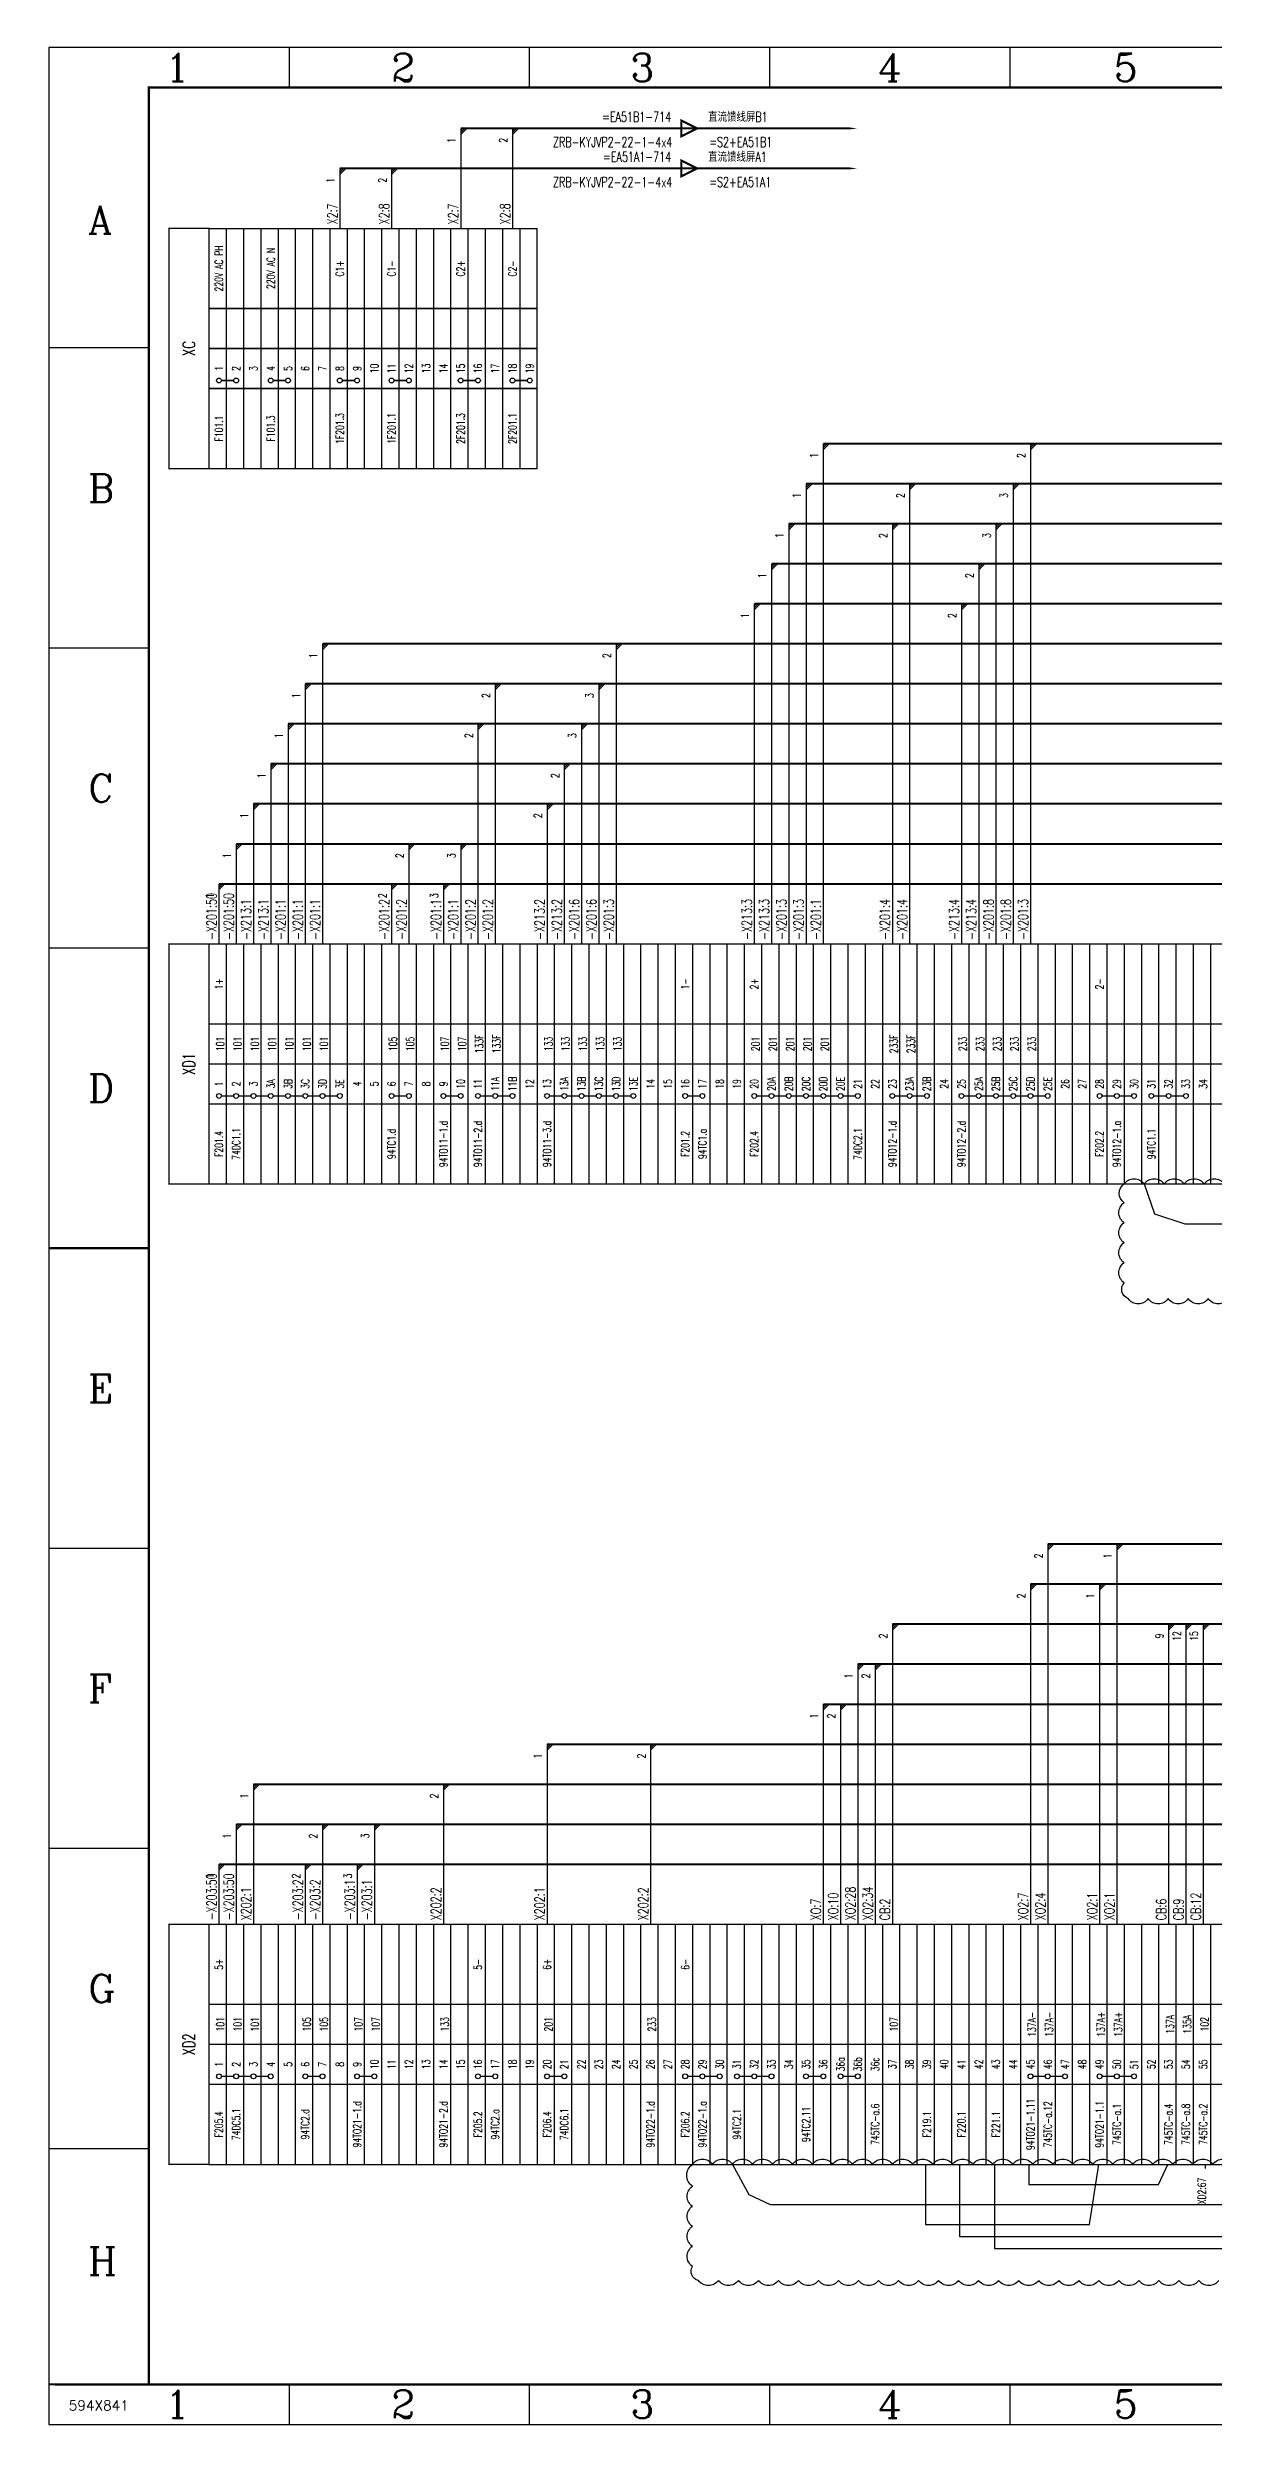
# Model space of a CAD drawing. Header units: millimetres. Extents: x 0 to 841, y 0 to 594.
# Drawn here: x 0 to 291, y 0 to 594 of the extents above; entities that cross this region are included whole.
import ezdxf
from ezdxf.enums import TextEntityAlignment as Align

# ---------------------------------------------------------------- set-up
doc = ezdxf.new("R2010")
doc.units = ezdxf.units.MM
doc.layers.add('GPDRAW', color=1, linetype='Continuous')
doc.styles.add('ECL', font='', dxfattribs={"width": 0.7, "height": 3})
doc.styles.add('elec', font='simplex.shx', dxfattribs={"width": 0.7, "bigfont": 'hztxta.shx'})
doc.styles.add('GPDRAW', font='txt.shx', dxfattribs={"height": 2.5, "bigfont": 'hzfs.shx'})
doc.styles.add('ROMANC', font='romanc')
doc.styles.get('ECL').set_extended_font_data('FangSong_GB2312')

# ---------------------------------------------------------------- blocks, each defined once
blk = doc.blocks.new('joinPtR')
for p, q in [((1.5, 0), (0, -1.5)), ((1, 0), (0, -1)), ((0.5, 0), (0, -0.5))]:
    blk.add_line(p, q)
at = {"style": 'elec', "width": 0.7}
blk.add_attdef('NO', text='', height=2, rotation=90, dxfattribs=at).set_placement((-2.31, -2.96), align=Align.MIDDLE)
blk = doc.blocks.new('to')
at = {"const_width": 0.5}
blk.add_lwpolyline([(-4, 2), (-4, -2), (0, 0)], close=True, dxfattribs=at)
at = {"style": 'elec', "width": 0.7}
for tag, p in [('CABLECODE', (-6.5, 1.65)), ('CABLETYPE', (-6.23, -4.65))]:
    blk.add_attdef(tag, text='', height=2.5, dxfattribs=at).set_placement(p, align=Align.RIGHT)
for tag, p in [('EQUNAME', (2.72, 1.65)), ('EQUCODE', (3, -4.65))]:
    blk.add_attdef(tag, p, '', height=2.5, dxfattribs=at)
blk = doc.blocks.new('XXDAFRAM-CH-HENG-A1')
at = {"color": 1}
for p, q in [((60, 594), (60, 584)), ((120, 594), (120, 584)), ((180, 594), (180, 584)), ((240, 594), (240, 584)), ((0, 519), (25, 519)), ((0, 444), (25, 444)), ((0, 369), (25, 369)), ((0, 219), (25, 219)), ((0, 144), (25, 144)), ((0, 69), (25, 69)), ((60, 10), (60, 0)), ((120, 10), (120, 0)), ((180, 10), (180, 0)), ((240, 10), (240, 0))]:
    blk.add_line(p, q, dxfattribs=at)
at = {"color": 1, "lineweight": 50}
blk.add_line((0, 294), (25, 294), dxfattribs=at)
at = {"color": 1}
blk.add_lwpolyline([(0, 0), (841, 0), (841, 594), (0, 594)], close=True, dxfattribs=at)
at = {"color": 1, "const_width": 0.6}
for points in [[(25, 10), (831, 10), (831, 584), (25, 584)], [(0, 10), (25, 10), (25, 10), (0, 10)]]:
    blk.add_lwpolyline(points, close=True, dxfattribs=at)
at = {"color": 1, "const_width": 0.5}
blk.add_lwpolyline([(0, 10), (25, 10)], dxfattribs=at)
at = {"color": 1, "style": 'ROMANC'}
for s, p in [('1', (29.09, 585.55)), ('2', (85.5, 585.55)), ('3', (145.25, 585.55)), ('4', (207.04, 585.55)), ('5', (266, 585.55)), ('A', (9.83, 547.46)), ('B', (9.83, 480.42)), ('C', (9.83, 405.42)), ('D', (9.83, 330.42)), ('E', (9.83, 255.42)), ('F', (9.83, 180.42)), ('G', (9.83, 105.42)), ('H', (9.83, 37.29)), ('1', (29.09, 1.55)), ('2', (85.5, 1.55)), ('3', (145.25, 1.55)), ('4', (207.04, 1.55)), ('5', (266, 1.55))]:
    blk.add_text(s, height=7, dxfattribs=at).set_placement(p)
at = {"linetype": 'Continuous', "style": 'ECL', "width": 0.7}
for tag, height, p in [('DESIGNSTATUS', 3.5, (818.85, 76.57)), ('DESIGNSTATUS', 3.5, (818.85, 76.57)), ('ENDESIGNSTATUS', 3.5, (818.89, 70.89)), ('ENDESIGNSTATUS', 3.5, (818.89, 70.89)), ('V', 4, (778.58, 63.46)), ('O', 4, (784.75, 63.46)), ('L', 4, (790.92, 63.46)), ('N', 4, (797.08, 63.46)), ('D', 4, (809.42, 63.46)), ('W', 4, (815.58, 63.46)), ('G', 4, (821.75, 63.46)), ('VEREN40', 4, (827.82, 63.3)), ('DWGNAME1', 5, (768.76, 48.81)), ('DWGENAME1', 5, (768.98, 42.71)), ('DWGNAME', 5, (768.73, 42.42)), ('DWGNAME2', 5, (769.11, 35.27)), ('DWGENAME', 5, (769.24, 35.31)), ('DWGENAME2', 5, (769.4, 28.81)), ('DWGNO', 5, (758.81, 15.14)), ('VEREN40', 4, (825.77, 15.22))]:
    blk.add_attdef(tag, text='', height=height, dxfattribs=at).set_placement(p, align=Align.MIDDLE)
at = {"style": 'ECL', "width": 0.7, "flags": 1}
for tag, p in [('SJ1', (666.56, 44.28)), ('JH', (666.56, 36.28)), ('SH1', (666.56, 28.28)), ('PZ', (666.56, 20.28)), ('BL', (666.56, 10))]:
    blk.add_attdef(tag, p, '', height=5, dxfattribs=at)
for p in [(697.39, 48.28), (697.39, 40.28), (697.39, 32.28), (697.39, 24.28)]:
    blk.add_attdef('DATE', text='', height=5, dxfattribs=at).set_placement(p, align=Align.MIDDLE)
at = {"layer": 'GPDRAW', "color": 1, "linetype": 'Continuous', "style": 'GPDRAW'}
blk.add_text('594X841', height=2.5, dxfattribs=at).set_placement((5, 3.5))

msp = doc.modelspace()

# ---------------------------------------------------------------- linework, layer by layer
for p, q in [((40, 548.79), (121.94, 548.79)), ((40, 548.79), (40, 488.79)), ((44.31, 548.79), (44.31, 488.79)), ((48.62, 548.79), (48.62, 488.79)), ((52.94, 548.79), (52.94, 488.79)), ((57.25, 548.79), (57.25, 488.79)), ((61.56, 548.79), (61.56, 488.79)), ((65.87, 548.79), (65.87, 488.79)), ((70.19, 548.79), (70.19, 488.79)), ((74.5, 548.79), (74.5, 488.79)), ((78.81, 548.79), (78.81, 488.79)), ((83.12, 548.79), (83.12, 488.79)), ((87.44, 548.79), (87.44, 488.79)), ((91.75, 548.79), (91.75, 488.79)), ((96.06, 548.79), (96.06, 488.79)), ((100.37, 548.79), (100.37, 488.79)), ((104.69, 548.79), (104.69, 488.79)), ((109, 548.79), (109, 488.79)), ((113.31, 548.79), (113.31, 488.79)), ((117.62, 548.79), (117.62, 488.79)), ((121.94, 488.79), (121.94, 548.79)), ((40, 488.79), (121.94, 488.79)), ((40, 370), (760.17, 370)), ((40, 370), (40, 310)), ((44.31, 370), (44.31, 310)), ((48.62, 370), (48.62, 310)), ((52.94, 370), (52.94, 310)), ((57.25, 370), (57.25, 310)), ((61.56, 370), (61.56, 310)), ((65.87, 370), (65.87, 310)), ((70.19, 370), (70.19, 310)), ((74.5, 370), (74.5, 310)), ((78.81, 370), (78.81, 310)), ((83.12, 370), (83.12, 310)), ((87.44, 370), (87.44, 310)), ((91.75, 370), (91.75, 310)), ((96.06, 370), (96.06, 310)), ((100.37, 370), (100.37, 310)), ((104.69, 370), (104.69, 310)), ((109, 370), (109, 310)), ((113.31, 370), (113.31, 310)), ((117.62, 370), (117.62, 310)), ((121.94, 370), (121.94, 310)), ((126.25, 370), (126.25, 310)), ((130.56, 370), (130.56, 310)), ((134.87, 370), (134.87, 310)), ((139.19, 370), (139.19, 310)), ((143.5, 370), (143.5, 310)), ((147.81, 370), (147.81, 310)), ((152.12, 370), (152.12, 310)), ((156.44, 370), (156.44, 310)), ((160.75, 370), (160.75, 310)), ((165.06, 370), (165.06, 310)), ((169.37, 370), (169.37, 310)), ((173.69, 370), (173.69, 310)), ((178, 370), (178, 310)), ((182.31, 370), (182.31, 310)), ((186.62, 370), (186.62, 310)), ((190.93, 370), (190.93, 310)), ((195.25, 370), (195.25, 310)), ((199.56, 370), (199.56, 310)), ((203.87, 370), (203.87, 310)), ((208.18, 370), (208.18, 310)), ((212.5, 370), (212.5, 310)), ((216.81, 370), (216.81, 310)), ((221.12, 370), (221.12, 310)), ((225.43, 370), (225.43, 310)), ((229.75, 370), (229.75, 310)), ((234.06, 370), (234.06, 310)), ((238.37, 370), (238.37, 310)), ((242.68, 370), (242.68, 310)), ((247, 370), (247, 310)), ((251.31, 370), (251.31, 310)), ((255.62, 370), (255.62, 310)), ((259.93, 370), (259.93, 310)), ((264.25, 370), (264.25, 310)), ((268.56, 370), (268.56, 310)), ((272.87, 370), (272.87, 310)), ((277.18, 370), (277.18, 310)), ((281.5, 370), (281.5, 310)), ((285.81, 370), (285.81, 310)), ((290.12, 370), (290.12, 310)), ((40, 310), (760.17, 310)), ((40, 125), (604.93, 125)), ((40, 125), (40, 65)), ((44.31, 125), (44.31, 65)), ((48.62, 125), (48.62, 65)), ((52.94, 125), (52.94, 65)), ((57.25, 125), (57.25, 65)), ((61.56, 125), (61.56, 65)), ((65.87, 125), (65.87, 65)), ((70.19, 125), (70.19, 65)), ((74.5, 125), (74.5, 65)), ((78.81, 125), (78.81, 65)), ((83.12, 125), (83.12, 65)), ((87.44, 125), (87.44, 65)), ((91.75, 125), (91.75, 65)), ((96.06, 125), (96.06, 65)), ((100.37, 125), (100.37, 65)), ((104.69, 125), (104.69, 65)), ((109, 125), (109, 65)), ((113.31, 125), (113.31, 65)), ((117.62, 125), (117.62, 65)), ((121.94, 125), (121.94, 65)), ((126.25, 125), (126.25, 65)), ((130.56, 125), (130.56, 65)), ((134.87, 125), (134.87, 65)), ((139.19, 125), (139.19, 65)), ((143.5, 125), (143.5, 65)), ((147.81, 125), (147.81, 65)), ((152.12, 125), (152.12, 65)), ((156.44, 125), (156.44, 65)), ((160.75, 125), (160.75, 65)), ((165.06, 125), (165.06, 65)), ((169.37, 125), (169.37, 65)), ((173.69, 125), (173.69, 65)), ((178, 125), (178, 65)), ((182.31, 125), (182.31, 65)), ((186.62, 125), (186.62, 65)), ((190.93, 125), (190.93, 65)), ((195.25, 125), (195.25, 65)), ((199.56, 125), (199.56, 65)), ((203.87, 125), (203.87, 65)), ((208.18, 125), (208.18, 65)), ((212.5, 125), (212.5, 65)), ((216.81, 125), (216.81, 65)), ((221.12, 125), (221.12, 65)), ((225.43, 125), (225.43, 65)), ((229.75, 125), (229.75, 65)), ((234.06, 125), (234.06, 65)), ((238.37, 125), (238.37, 65)), ((242.68, 125), (242.68, 65)), ((247, 125), (247, 65)), ((251.31, 125), (251.31, 65)), ((255.62, 125), (255.62, 65)), ((259.93, 125), (259.93, 65)), ((264.25, 125), (264.25, 65)), ((268.56, 125), (268.56, 65)), ((272.87, 125), (272.87, 65)), ((277.18, 125), (277.18, 65)), ((281.5, 125), (281.5, 65)), ((285.81, 125), (285.81, 65)), ((290.12, 125), (290.12, 65)), ((40, 65), (604.93, 65)), ((288.81, 65), (288.81, 64))]:
    msp.add_line(p, q)
at = {"color": 7}
for points in [[(102.87, 573.79, 0.5, 0.5, 0), (193.94, 573.79, 2, 0, 0), (201.94, 573.79, 0, 0, 0)], [(72.69, 563.79, 0.5, 0.5, 0), (193.94, 563.79, 2, 0, 0), (201.94, 563.79, 0, 0, 0)], [(193.43, 495, 0.5, 0.5, 0), (822.17, 495, 2, 0, 0), (830.17, 495, 0, 0, 0)], [(189.12, 485, 0.5, 0.5, 0), (822.17, 485, 2, 0, 0), (830.17, 485, 0, 0, 0)], [(184.81, 475, 0.5, 0.5, 0), (822.17, 475, 2, 0, 0), (830.17, 475, 0, 0, 0)], [(180.5, 465, 0.5, 0.5, 0), (822.17, 465, 2, 0, 0), (830.17, 465, 0, 0, 0)], [(176.19, 455, 0.5, 0.5, 0), (822.17, 455, 2, 0, 0), (830.17, 455, 0, 0, 0)], [(68.37, 445, 0.5, 0.5, 0), (822.17, 445, 2, 0, 0), (830.17, 445, 0, 0, 0)], [(64.06, 435, 0.5, 0.5, 0), (822.17, 435, 2, 0, 0), (830.17, 435, 0, 0, 0)], [(59.75, 425, 0.5, 0.5, 0), (822.17, 425, 2, 0, 0), (830.17, 425, 0, 0, 0)], [(55.44, 415, 0.5, 0.5, 0), (822.17, 415, 2, 0, 0), (830.17, 415, 0, 0, 0)], [(51.12, 405, 0.5, 0.5, 0), (822.17, 405, 2, 0, 0), (830.17, 405, 0, 0, 0)], [(46.81, 395, 0.5, 0.5, 0), (822.17, 395, 2, 0, 0), (830.17, 395, 0, 0, 0)], [(42.5, 385, 0.5, 0.5, 0), (822.17, 385, 2, 0, 0), (830.17, 385, 0, 0, 0)], [(249.5, 220, 0.5, 0.5, 0), (676.93, 220, 2, 0, 0), (684.93, 220, 0, 0, 0)], [(245.18, 210, 0.5, 0.5, 0), (676.93, 210, 2, 0, 0), (684.93, 210, 0, 0, 0)], [(210.68, 200, 0.5, 0.5, 0), (676.93, 200, 2, 0, 0), (684.93, 200, 0, 0, 0)], [(202.06, 190, 0.5, 0.5, 0), (676.93, 190, 2, 0, 0), (684.93, 190, 0, 0, 0)], [(193.43, 180, 0.5, 0.5, 0), (676.93, 180, 2, 0, 0), (684.93, 180, 0, 0, 0)], [(124.44, 170, 0.5, 0.5, 0), (676.93, 170, 2, 0, 0), (684.93, 170, 0, 0, 0)], [(51.12, 160, 0.5, 0.5, 0), (676.93, 160, 2, 0, 0), (684.93, 160, 0, 0, 0)], [(46.81, 150, 0.5, 0.5, 0), (676.93, 150, 2, 0, 0), (684.93, 150, 0, 0, 0)], [(42.5, 140, 0.5, 0.5, 0), (676.93, 140, 2, 0, 0), (684.93, 140, 0, 0, 0)]]:
    msp.add_lwpolyline(points, format="xyseb", dxfattribs=at)
for points in [[(102.87, 573.79), (102.87, 548.79), (102.87, 548.79), (102.87, 548.79)], [(115.81, 573.79), (115.81, 548.79), (115.81, 548.79), (115.81, 548.79)], [(72.69, 563.79), (72.69, 548.79), (72.69, 548.79), (72.69, 548.79)], [(85.62, 563.79), (85.62, 548.79), (85.62, 548.79), (85.62, 548.79)], [(193.43, 495), (193.43, 370), (193.43, 370), (193.43, 370)], [(245.18, 495), (245.18, 370), (245.18, 370), (245.18, 370)], [(189.12, 485), (189.12, 370), (189.12, 370), (189.12, 370)], [(215, 485), (215, 370), (215, 370), (215, 370)], [(240.87, 485), (240.87, 370), (240.87, 370), (240.87, 370)], [(184.81, 475), (184.81, 370), (184.81, 370), (184.81, 370)], [(210.68, 475), (210.68, 370), (210.68, 370), (210.68, 370)], [(236.56, 475), (236.56, 370), (236.56, 370), (236.56, 370)], [(180.5, 465), (180.5, 370), (180.5, 370), (180.5, 370)], [(232.25, 465), (232.25, 370), (232.25, 370), (232.25, 370)], [(176.19, 455), (176.19, 370), (176.19, 370), (176.19, 370)], [(227.93, 455), (227.93, 370), (227.93, 370), (227.93, 370)], [(68.37, 445), (68.37, 370), (68.37, 370), (68.37, 370)], [(141.69, 445), (141.69, 370), (141.69, 370), (141.69, 370)], [(64.06, 435), (64.06, 370), (64.06, 370), (64.06, 370)], [(111.5, 435), (111.5, 370), (111.5, 370), (111.5, 370)], [(137.37, 435), (137.37, 370), (137.37, 370), (137.37, 370)], [(59.75, 425), (59.75, 370), (59.75, 370), (59.75, 370)], [(107.19, 425), (107.19, 370), (107.19, 370), (107.19, 370)], [(133.06, 425), (133.06, 370), (133.06, 370), (133.06, 370)], [(55.44, 415), (55.44, 370), (55.44, 370), (55.44, 370)], [(128.75, 415), (128.75, 370), (128.75, 370), (128.75, 370)], [(51.12, 405), (51.12, 370), (51.12, 370), (51.12, 370)], [(124.44, 405), (124.44, 370), (124.44, 370), (124.44, 370)], [(46.81, 395), (46.81, 370), (46.81, 370), (46.81, 370)], [(89.94, 395), (89.94, 370), (89.94, 370), (89.94, 370)], [(102.87, 395), (102.87, 370), (102.87, 370), (102.87, 370)], [(42.5, 385), (42.5, 370), (42.5, 370), (42.5, 370)], [(85.62, 385), (85.62, 370), (85.62, 370), (85.62, 370)], [(98.56, 385), (98.56, 370), (98.56, 370), (98.56, 370)], [(249.5, 220), (249.5, 125), (249.5, 125), (249.5, 125)], [(266.75, 220), (266.75, 125), (266.75, 125), (266.75, 125)], [(245.18, 210), (245.18, 125), (245.18, 125), (245.18, 125)], [(262.43, 210), (262.43, 125), (262.43, 125), (262.43, 125)], [(210.68, 200), (210.68, 125), (210.68, 125), (210.68, 125)], [(279.68, 200), (279.68, 125), (279.68, 125), (279.68, 125)], [(284, 200), (284, 125), (284, 125), (284, 125)], [(288.31, 200), (288.31, 125), (288.31, 125), (288.31, 125)], [(202.06, 190), (202.06, 125), (202.06, 125), (202.06, 125)], [(206.37, 190), (206.37, 125), (206.37, 125), (206.37, 125)], [(193.43, 180), (193.43, 125), (193.43, 125), (193.43, 125)], [(197.75, 180), (197.75, 125), (197.75, 125), (197.75, 125)], [(124.44, 170), (124.44, 125), (124.44, 125), (124.44, 125)], [(150.31, 170), (150.31, 125), (150.31, 125), (150.31, 125)], [(51.12, 160), (51.12, 125), (51.12, 125), (51.12, 125)], [(98.56, 160), (98.56, 125), (98.56, 125), (98.56, 125)], [(46.81, 150), (46.81, 125), (46.81, 125), (46.81, 125)], [(68.37, 150), (68.37, 125), (68.37, 125), (68.37, 125)], [(81.31, 150), (81.31, 125), (81.31, 125), (81.31, 125)], [(42.5, 140), (42.5, 125), (42.5, 125), (42.5, 125)], [(64.06, 140), (64.06, 125), (64.06, 125), (64.06, 125)], [(77, 140), (77, 125), (77, 125), (77, 125)]]:
    msp.add_lwpolyline(points)
at = {"color": 1, "const_width": 0.35}
for points in [[(30, 488.79), (40, 488.79), (40, 548.79), (30, 548.79)], [(30, 310), (40, 310), (40, 370), (30, 370)], [(30, 65), (40, 65), (40, 125), (30, 125)]]:
    msp.add_lwpolyline(points, close=True, dxfattribs=at)
for points in [[(121.94, 528.79), (40, 528.79)], [(121.94, 518.79), (40, 518.79)], [(121.94, 508.79), (40, 508.79)], [(760.17, 350), (40, 350)], [(760.17, 340), (40, 340)], [(760.17, 330), (40, 330)], [(604.93, 105), (40, 105)], [(604.93, 95), (40, 95)], [(604.93, 85), (40, 85)]]:
    msp.add_lwpolyline(points, dxfattribs=at)
at = {"color": 2, "const_width": 0.35}
for points in [[(43.1, 510.79), (46.21, 510.79)], [(56.04, 510.79), (59.15, 510.79)], [(73.29, 510.79), (76.4, 510.79)], [(86.22, 510.79), (89.34, 510.79)], [(103.47, 510.79), (106.59, 510.79)], [(116.41, 510.79), (119.52, 510.79)], [(43.1, 332), (46.21, 332)], [(51.72, 332), (54.84, 332)], [(56.04, 332), (59.15, 332)], [(60.35, 332), (63.46, 332)], [(64.66, 332), (67.77, 332)], [(68.97, 332), (72.09, 332)], [(86.22, 332), (89.34, 332)], [(99.16, 332), (102.27, 332)], [(107.79, 332), (110.9, 332)], [(112.1, 332), (115.21, 332)], [(125.04, 332), (128.15, 332)], [(129.35, 332), (132.46, 332)], [(133.66, 332), (136.77, 332)], [(137.97, 332), (141.09, 332)], [(142.29, 332), (145.4, 332)], [(159.54, 332), (162.65, 332)], [(176.79, 332), (179.9, 332)], [(181.1, 332), (184.21, 332)], [(185.41, 332), (188.52, 332)], [(189.72, 332), (192.83, 332)], [(194.03, 332), (197.15, 332)], [(211.28, 332), (214.4, 332)], [(215.6, 332), (218.71, 332)], [(228.53, 332), (231.65, 332)], [(232.85, 332), (235.96, 332)], [(237.16, 332), (240.27, 332)], [(241.47, 332), (244.58, 332)], [(245.78, 332), (248.9, 332)], [(263.03, 332), (266.15, 332)], [(267.35, 332), (270.46, 332)], [(43.1, 87), (46.21, 87)], [(51.72, 87), (54.84, 87)], [(64.66, 87), (67.77, 87)], [(77.6, 87), (80.71, 87)], [(107.79, 87), (110.9, 87)], [(125.04, 87), (128.15, 87)], [(159.54, 87), (162.65, 87)], [(172.47, 87), (175.59, 87)], [(176.79, 87), (179.9, 87)], [(189.72, 87), (192.83, 87)], [(198.35, 87), (201.46, 87)], [(245.78, 87), (248.9, 87)], [(250.1, 87), (253.21, 87)], [(263.03, 87), (266.15, 87)], [(267.35, 87), (270.46, 87)]]:
    msp.add_lwpolyline(points, dxfattribs=at)
at = {"color": 6, "const_width": 0.35}
for points in [[(47.41, 332), (50.52, 332)], [(198.35, 332), (201.46, 332)], [(275.97, 332), (279.08, 332)], [(280.28, 332), (283.4, 332)], [(47.41, 87), (50.52, 87)], [(163.85, 87), (166.96, 87)]]:
    msp.add_lwpolyline(points, dxfattribs=at)
at = {"color": 6}
for points in [[(294.58, 281.34, -0.520567), (289.58, 281.34, -0.520567), (284.58, 281.34, -0.520567), (279.58, 281.34, -0.520567), (274.58, 281.34, -0.520567), (269.58, 281.34, -0.520567), (268.56, 285.32, -0.520567), (268.56, 290.32, -0.520567), (268.56, 295.32, -0.520567), (268.56, 300.32, -0.520567), (268.56, 305.32, -0.520567), (268.56, 310, -0.520567), (273.56, 310, -0.520567), (278.56, 310, -0.520567), (283.56, 310, -0.520567), (288.56, 310, -0.520567), (293.56, 310, -0.520567)], [(292.23, 36, -0.520567), (287.23, 36, -0.520567), (282.23, 36, -0.520567), (277.23, 36, -0.520567), (272.23, 36, -0.520567), (267.23, 36, -0.520567), (262.23, 36, -0.520567), (257.23, 36, -0.520567), (252.23, 36, -0.520567), (247.23, 36, -0.520567), (242.23, 36, -0.520567), (237.23, 36, -0.520567), (232.23, 36, -0.520567), (227.23, 36, -0.520567), (222.23, 36, -0.520567), (217.23, 36, -0.520567), (212.23, 36, -0.520567), (207.23, 36, -0.520567), (202.23, 36, -0.520567), (197.23, 36, -0.520567), (192.23, 36, -0.520567), (187.23, 36, -0.520567), (182.23, 36, -0.520567), (177.23, 36, -0.520567), (172.23, 36, -0.520567), (167.23, 36, -0.520567), (162.23, 36, -0.520567), (160.75, 39.51, -0.520567), (160.75, 44.51, -0.520567), (160.75, 49.51, -0.520567), (160.75, 54.51, -0.520567), (160.75, 59.51, -0.520567), (160.75, 65, -0.520567), (165.75, 65, -0.520567), (170.75, 65, -0.520567), (175.75, 65, -0.520567), (180.75, 65, -0.520567), (185.75, 65, -0.520567), (190.75, 65, -0.520567), (195.75, 65, -0.520567), (200.75, 65, -0.520567), (205.75, 65, -0.520567), (210.75, 65, -0.520567), (215.75, 65, -0.520567), (220.75, 65, -0.520567), (225.75, 65, -0.520567), (230.75, 65, -0.520567), (235.75, 65, -0.520567), (240.75, 65, -0.520567), (245.75, 65, -0.520567), (250.75, 65, -0.520567), (255.75, 65, -0.520567), (260.75, 65, -0.520567), (265.75, 65, -0.520567), (270.75, 65, -0.520567), (275.75, 65, -0.520567), (280.75, 65, -0.520567), (285.75, 65, -0.520567), (290.75, 65, -0.520567), (295.75, 65, -0.520567)]]:
    msp.add_lwpolyline(points, format="xyb", dxfattribs=at)
for points in [[(273.56, 310), (276.12, 302.5), (283.69, 300), (738.61, 300), (741.09, 310)], [(170.75, 65), (174.81, 57.5), (180.19, 55), (583.37, 55), (585.74, 65)], [(218.98, 65), (218.98, 50), (259.93, 50), (262.29, 65)], [(227.49, 65), (227.49, 47), (311.68, 47), (313.72, 65)], [(236.2, 65), (236.2, 44), (363.43, 44), (365.59, 65)], [(244.75, 65), (244.75, 60), (277.18, 60), (279.46, 65)]]:
    msp.add_lwpolyline(points, dxfattribs=at)
at = {"color": 2}
for centre in [(42.5, 510.79), (46.81, 510.79), (55.44, 510.79), (59.75, 510.79), (72.69, 510.79), (77, 510.79), (85.62, 510.79), (89.94, 510.79), (102.87, 510.79), (107.19, 510.79), (115.81, 510.79), (120.12, 510.79), (42.5, 332), (46.81, 332), (51.12, 332), (55.44, 332), (59.75, 332), (64.06, 332), (68.37, 332), (72.69, 332), (85.62, 332), (89.94, 332), (98.56, 332), (102.87, 332), (107.19, 332), (111.5, 332), (115.81, 332), (124.44, 332), (128.75, 332), (133.06, 332), (137.37, 332), (141.69, 332), (146, 332), (158.94, 332), (163.25, 332), (176.19, 332), (180.5, 332), (184.81, 332), (189.12, 332), (193.43, 332), (197.75, 332), (210.68, 332), (215, 332), (219.31, 332), (227.93, 332), (232.25, 332), (236.56, 332), (240.87, 332), (245.18, 332), (249.5, 332), (262.43, 332), (266.75, 332), (271.06, 332), (42.5, 87), (46.81, 87), (51.12, 87), (55.44, 87), (64.06, 87), (68.37, 87), (77, 87), (81.31, 87), (107.19, 87), (111.5, 87), (124.44, 87), (128.75, 87), (158.94, 87), (163.25, 87), (171.87, 87), (176.19, 87), (180.5, 87), (189.12, 87), (193.43, 87), (197.75, 87), (202.06, 87), (245.18, 87), (249.5, 87), (253.81, 87), (262.43, 87), (266.75, 87), (271.06, 87)]:
    msp.add_circle(centre, 0.6, dxfattribs=at)
at = {"color": 6}
for centre in [(202.06, 332), (275.37, 332), (279.68, 332), (284, 332), (167.56, 87)]:
    msp.add_circle(centre, 0.6, dxfattribs=at)

# ---------------------------------------------------------------- block references
msp.add_blockref('XXDAFRAM-CH-HENG-A1', (0, 0))
for name, p, values in [('to', (161.94, 573.79), {'EQUNAME': '直流馈线屏B1', 'CABLECODE': '=EA51B1-714', 'EQUCODE': '=S2+EA51B1', 'CABLETYPE': 'ZRB-KYJVP2-22-1-4x4'}), ('joinPtR', (102.87, 573.79), {'NO': '1'}), ('joinPtR', (115.81, 573.79), {'NO': '2'}), ('to', (161.94, 563.79), {'EQUNAME': '直流馈线屏A1', 'CABLECODE': '=EA51A1-714', 'EQUCODE': '=S2+EA51A1', 'CABLETYPE': 'ZRB-KYJVP2-22-1-4x4'}), ('joinPtR', (72.69, 563.79), {'NO': '1'}), ('joinPtR', (85.62, 563.79), {'NO': '2'}), ('joinPtR', (193.43, 495), {'NO': '1'}), ('joinPtR', (245.18, 495), {'NO': '2'}), ('joinPtR', (189.12, 485), {'NO': '1'}), ('joinPtR', (215, 485), {'NO': '2'}), ('joinPtR', (240.87, 485), {'NO': '3'}), ('joinPtR', (184.81, 475), {'NO': '1'}), ('joinPtR', (210.68, 475), {'NO': '2'}), ('joinPtR', (236.56, 475), {'NO': '3'}), ('joinPtR', (180.5, 465), {'NO': '1'}), ('joinPtR', (232.25, 465), {'NO': '2'}), ('joinPtR', (176.19, 455), {'NO': '1'}), ('joinPtR', (227.93, 455), {'NO': '2'}), ('joinPtR', (68.37, 445), {'NO': '1'}), ('joinPtR', (141.69, 445), {'NO': '2'}), ('joinPtR', (64.06, 435), {'NO': '1'}), ('joinPtR', (111.5, 435), {'NO': '2'}), ('joinPtR', (137.37, 435), {'NO': '3'}), ('joinPtR', (59.75, 425), {'NO': '1'}), ('joinPtR', (107.19, 425), {'NO': '2'}), ('joinPtR', (133.06, 425), {'NO': '3'}), ('joinPtR', (55.44, 415), {'NO': '1'}), ('joinPtR', (128.75, 415), {'NO': '2'}), ('joinPtR', (51.12, 405), {'NO': '1'}), ('joinPtR', (124.44, 405), {'NO': '2'}), ('joinPtR', (46.81, 395), {'NO': '1'}), ('joinPtR', (89.94, 395), {'NO': '2'}), ('joinPtR', (102.87, 395), {'NO': '3'}), ('joinPtR', (42.5, 385), {'NO': '1'}), ('joinPtR', (85.62, 385), {'NO': '2'}), ('joinPtR', (98.56, 385), {'NO': '3'}), ('joinPtR', (249.5, 220), {'NO': '2'}), ('joinPtR', (266.75, 220), {'NO': '1'}), ('joinPtR', (245.18, 210), {'NO': '2'}), ('joinPtR', (262.43, 210), {'NO': '1'}), ('joinPtR', (210.68, 200), {'NO': '2'}), ('joinPtR', (279.68, 200), {'NO': '9'}), ('joinPtR', (284, 200), {'NO': '12'}), ('joinPtR', (288.31, 200), {'NO': '15'}), ('joinPtR', (202.06, 190), {'NO': '1'}), ('joinPtR', (206.37, 190), {'NO': '2'}), ('joinPtR', (193.43, 180), {'NO': '1'}), ('joinPtR', (197.75, 180), {'NO': '2'}), ('joinPtR', (124.44, 170), {'NO': '1'}), ('joinPtR', (150.31, 170), {'NO': '2'}), ('joinPtR', (51.12, 160), {'NO': '1'}), ('joinPtR', (98.56, 160), {'NO': '2'}), ('joinPtR', (46.81, 150), {'NO': '1'}), ('joinPtR', (68.37, 150), {'NO': '2'}), ('joinPtR', (81.31, 150), {'NO': '3'}), ('joinPtR', (42.5, 140), {'NO': '1'}), ('joinPtR', (64.06, 140), {'NO': '2'}), ('joinPtR', (77, 140), {'NO': '3'})]:
    msp.add_blockref(name, p).add_auto_attribs(values)

# ---------------------------------------------------------------- texts
at = {"color": 0, "style": 'elec', "width": 0.7}
for s, height, p in [('X2:7', 2.5, (72.09, 549.79)), ('X2:8', 2.5, (85.02, 549.79)), ('X2:7', 2.5, (102.27, 549.79)), ('X2:8', 2.5, (115.21, 549.79)), ('-X201:50', 2.5, (41.9, 371)), ('-X201:50', 2.5, (46.21, 371)), ('-X213:1', 2.5, (50.52, 371)), ('-X213:1', 2.5, (54.84, 371)), ('-X201:1', 2.5, (59.15, 371)), ('-X201:1', 2.5, (63.46, 371)), ('-X201:1', 2.5, (67.77, 371)), ('-X201:2', 2.5, (85.02, 371)), ('-X201:2', 2.5, (89.34, 371)), ('-X201:1', 2.5, (97.96, 371)), ('-X201:1', 2.5, (102.27, 371)), ('-X201:2', 2.5, (106.59, 371)), ('-X201:2', 2.5, (110.9, 371)), ('-X213:2', 2.5, (123.84, 371)), ('-X213:2', 2.5, (128.15, 371)), ('-X201:6', 2.5, (132.46, 371)), ('-X201:6', 2.5, (136.77, 371)), ('-X201:3', 2.5, (141.09, 371)), ('-X213:3', 2.5, (175.59, 371)), ('-X213:3', 2.5, (179.9, 371)), ('-X201:3', 2.5, (184.21, 371)), ('-X201:3', 2.5, (188.52, 371)), ('-X201:1', 2.5, (192.83, 371)), ('-X201:4', 2.5, (210.08, 371)), ('-X201:4', 2.5, (214.4, 371)), ('-X213:4', 2.5, (227.33, 371)), ('-X213:4', 2.5, (231.65, 371)), ('-X201:8', 2.5, (235.96, 371)), ('-X201:8', 2.5, (240.27, 371)), ('-X201:3', 2.5, (244.58, 371)), ('-X203:50', 2.5, (41.9, 126)), ('-X203:50', 2.5, (46.21, 126)), ('X202:1', 2.5, (50.52, 126)), ('-X203:2', 2.5, (63.46, 126)), ('-X203:2', 2.5, (67.77, 126)), ('-X203:1', 2.5, (76.4, 126)), ('-X203:1', 2.5, (80.71, 126)), ('X202:2', 2.5, (97.96, 126)), ('X202:1', 2.5, (123.84, 126)), ('X202:2', 2.5, (149.71, 126)), ('XO:7', 2.5, (192.83, 126)), ('XO:10', 2.5, (197.15, 126)), ('XO2:28', 2.5, (201.46, 126)), ('XO2:34', 2.5, (205.77, 126)), ('CB:2', 2.5, (210.08, 126)), ('XO2:7', 2.5, (244.58, 126)), ('XO2:4', 2.5, (248.9, 126)), ('XO2:1', 2.5, (261.83, 126)), ('XO2:1', 2.5, (266.15, 126)), ('CB:6', 2.5, (279.08, 126)), ('CB:9', 2.5, (283.4, 126)), ('CB:12', 2.5, (287.71, 126)), ('XD2:67', 2, (288.96, 55))]:
    msp.add_text(s, height=height, rotation=90, dxfattribs=at).set_placement(p)
for s, height, p in [('220V AC PH', 2, (42.5, 538.79)), ('220V AC N', 2, (55.44, 538.79)), ('C1+', 2, (72.69, 538.79)), ('C1-', 2, (85.62, 538.79)), ('C2+', 2, (102.87, 538.79)), ('C2-', 2, (115.81, 538.79)), ('XC', 3, (35, 518.79)), ('1', 2, (42.5, 513.79)), ('2', 2, (46.81, 513.79)), ('3', 2, (51.12, 513.79)), ('4', 2, (55.44, 513.79)), ('5', 2, (59.75, 513.79)), ('6', 2, (64.06, 513.79)), ('7', 2, (68.37, 513.79)), ('8', 2, (72.69, 513.79)), ('9', 2, (77, 513.79)), ('10', 2, (81.31, 513.79)), ('11', 2, (85.62, 513.79)), ('12', 2, (89.94, 513.79)), ('13', 2, (94.25, 513.79)), ('14', 2, (98.56, 513.79)), ('15', 2, (102.87, 513.79)), ('16', 2, (107.19, 513.79)), ('17', 2, (111.5, 513.79)), ('18', 2, (115.81, 513.79)), ('19', 2, (120.12, 513.79)), ('F101.1', 2, (42.5, 498.79)), ('F101.3', 2, (55.44, 498.79)), ('1F201.3', 2, (72.69, 498.79)), ('1F201.1', 2, (85.62, 498.79)), ('2F201.3', 2, (102.87, 498.79)), ('2F201.1', 2, (115.81, 498.79)), ('1+', 2, (42.5, 360)), ('1-', 2, (158.94, 360)), ('2+', 2, (176.19, 360)), ('2-', 2, (262.43, 360)), ('101', 2, (42.84, 345)), ('101', 2, (47.16, 345)), ('101', 2, (51.47, 345)), ('101', 2, (55.78, 345)), ('101', 2, (60.09, 345)), ('101', 2, (64.41, 345)), ('101', 2, (68.72, 345)), ('105', 2, (85.97, 345)), ('105', 2, (90.28, 345)), ('107', 2, (98.91, 345)), ('107', 2, (103.22, 345)), ('133F', 2, (107.53, 345)), ('133F', 2, (111.84, 345)), ('133', 2, (124.78, 345)), ('133', 2, (129.09, 345)), ('133', 2, (133.4, 345)), ('133', 2, (137.72, 345)), ('133', 2, (142.03, 345)), ('201', 2, (176.53, 345)), ('201', 2, (180.84, 345)), ('201', 2, (185.15, 345)), ('201', 2, (189.47, 345)), ('201', 2, (193.78, 345)), ('233F', 2, (211.03, 345)), ('233F', 2, (215.34, 345)), ('233', 2, (228.28, 345)), ('233', 2, (232.59, 345)), ('233', 2, (236.9, 345)), ('233', 2, (241.22, 345)), ('233', 2, (245.53, 345)), ('XD1', 3, (35, 340)), ('1', 2, (42.5, 335)), ('2', 2, (46.81, 335)), ('3', 2, (51.12, 335)), ('3A', 2, (55.44, 335)), ('3B', 2, (59.75, 335)), ('3C', 2, (64.06, 335)), ('3D', 2, (68.37, 335)), ('3E', 2, (72.69, 335)), ('4', 2, (77, 335)), ('5', 2, (81.31, 335)), ('6', 2, (85.62, 335)), ('7', 2, (89.94, 335)), ('8', 2, (94.25, 335)), ('9', 2, (98.56, 335)), ('10', 2, (102.87, 335)), ('11', 2, (107.19, 335)), ('11A', 2, (111.5, 335)), ('11B', 2, (115.81, 335)), ('12', 2, (120.12, 335)), ('13', 2, (124.44, 335)), ('13A', 2, (128.75, 335)), ('13B', 2, (133.06, 335)), ('13C', 2, (137.37, 335)), ('13D', 2, (141.69, 335)), ('13E', 2, (146, 335)), ('14', 2, (150.31, 335)), ('15', 2, (154.62, 335)), ('16', 2, (158.94, 335)), ('17', 2, (163.25, 335)), ('18', 2, (167.56, 335)), ('19', 2, (171.87, 335)), ('20', 2, (176.19, 335)), ('20A', 2, (180.5, 335)), ('20B', 2, (184.81, 335)), ('20C', 2, (189.12, 335)), ('20D', 2, (193.43, 335)), ('20E', 2, (197.75, 335)), ('21', 2, (202.06, 335)), ('22', 2, (206.37, 335)), ('23', 2, (210.68, 335)), ('23A', 2, (215, 335)), ('23B', 2, (219.31, 335)), ('24', 2, (223.62, 335)), ('25', 2, (227.93, 335)), ('25A', 2, (232.25, 335)), ('25B', 2, (236.56, 335)), ('25C', 2, (240.87, 335)), ('25D', 2, (245.18, 335)), ('25E', 2, (249.5, 335)), ('26', 2, (253.81, 335)), ('27', 2, (258.12, 335)), ('28', 2, (262.43, 335)), ('29', 2, (266.75, 335)), ('30', 2, (271.06, 335)), ('31', 2, (275.37, 335)), ('32', 2, (279.68, 335)), ('33', 2, (284, 335)), ('34', 2, (288.31, 335)), ('F201.4', 2, (42.5, 320)), ('74DC1.1', 2, (46.81, 320)), ('94TC1.d', 2, (85.62, 320)), ('94TO11-1.d', 2, (98.56, 320)), ('94TO11-2.d', 2, (107.19, 320)), ('94TO11-3.d', 2, (124.44, 320)), ('F201.2', 2, (158.94, 320)), ('94TC1.a', 2, (163.25, 320)), ('F202.4', 2, (176.19, 320)), ('74DC2.1', 2, (202.06, 320)), ('94TO12-1.d', 2, (210.68, 320)), ('94TO12-2.d', 2, (227.93, 320)), ('F202.2', 2, (262.43, 320)), ('94TO12-1.a', 2, (266.75, 320)), ('94TC1.1', 2, (275.37, 320)), ('5+', 2, (42.5, 115)), ('5-', 2, (107.19, 115)), ('6+', 2, (124.44, 115)), ('6-', 2, (158.94, 115)), ('101', 2, (42.84, 100)), ('101', 2, (47.16, 100)), ('101', 2, (51.47, 100)), ('105', 2, (64.41, 100)), ('105', 2, (68.72, 100)), ('107', 2, (77.34, 100)), ('107', 2, (81.66, 100)), ('133', 2, (98.91, 100)), ('201', 2, (124.78, 100)), ('233', 2, (150.65, 100)), ('107', 2, (211.03, 100)), ('137A-', 2, (245.53, 100)), ('137A-', 2, (249.84, 100)), ('137A+', 2, (262.78, 100)), ('137A+', 2, (267.09, 100)), ('137A', 2, (280.03, 100)), ('135A', 2, (284.34, 100)), ('102', 2, (288.65, 100)), ('XD2', 3, (35, 95)), ('1', 2, (42.5, 90)), ('2', 2, (46.81, 90)), ('3', 2, (51.12, 90)), ('4', 2, (55.44, 90)), ('5', 2, (59.75, 90)), ('6', 2, (64.06, 90)), ('7', 2, (68.37, 90)), ('8', 2, (72.69, 90)), ('9', 2, (77, 90)), ('10', 2, (81.31, 90)), ('11', 2, (85.62, 90)), ('12', 2, (89.94, 90)), ('13', 2, (94.25, 90)), ('14', 2, (98.56, 90)), ('15', 2, (102.87, 90)), ('16', 2, (107.19, 90)), ('17', 2, (111.5, 90)), ('18', 2, (115.81, 90)), ('19', 2, (120.12, 90)), ('20', 2, (124.44, 90)), ('21', 2, (128.75, 90)), ('22', 2, (133.06, 90)), ('23', 2, (137.37, 90)), ('24', 2, (141.69, 90)), ('25', 2, (146, 90)), ('26', 2, (150.31, 90)), ('27', 2, (154.62, 90)), ('28', 2, (158.94, 90)), ('29', 2, (163.25, 90)), ('30', 2, (167.56, 90)), ('31', 2, (171.87, 90)), ('32', 2, (176.19, 90)), ('33', 2, (180.5, 90)), ('34', 2, (184.81, 90)), ('35', 2, (189.12, 90)), ('36', 2, (193.43, 90)), ('36a', 2, (197.75, 90)), ('36b', 2, (202.06, 90)), ('36c', 2, (206.37, 90)), ('37', 2, (210.68, 90)), ('38', 2, (215, 90)), ('39', 2, (219.31, 90)), ('40', 2, (223.62, 90)), ('41', 2, (227.93, 90)), ('42', 2, (232.25, 90)), ('43', 2, (236.56, 90)), ('44', 2, (240.87, 90)), ('45', 2, (245.18, 90)), ('46', 2, (249.5, 90)), ('47', 2, (253.81, 90)), ('48', 2, (258.12, 90)), ('49', 2, (262.43, 90)), ('50', 2, (266.75, 90)), ('51', 2, (271.06, 90)), ('52', 2, (275.37, 90)), ('53', 2, (279.68, 90)), ('54', 2, (284, 90)), ('55', 2, (288.31, 90)), ('F205.4', 2, (42.5, 75)), ('74DC5.1', 2, (46.81, 75)), ('94TC2.d', 2, (64.06, 75)), ('94TO21-1.d', 2, (77, 75)), ('94TO21-2.d', 2, (98.56, 75)), ('F205.2', 2, (107.19, 75)), ('94TC2.a', 2, (111.5, 75)), ('F206.4', 2, (124.44, 75)), ('74DC6.1', 2, (128.75, 75)), ('94TO22-1.d', 2, (150.31, 75)), ('F206.2', 2, (158.94, 75)), ('94TO22-1.a', 2, (163.25, 75)), ('94TC2.1', 2, (171.87, 75)), ('94TC2.11', 2, (189.12, 75)), ('745TC-a.6', 2, (206.37, 75)), ('F219.1', 2, (219.31, 75)), ('F220.1', 2, (227.93, 75)), ('F221.1', 2, (236.56, 75)), ('94TO21-1.11', 2, (245.18, 75)), ('745TC-a.12', 2, (249.5, 75)), ('94TO21-1.1', 2, (262.43, 75)), ('745TC-a.1', 2, (266.75, 75)), ('745TC-a.4', 2, (279.68, 75)), ('745TC-a.8', 2, (284, 75)), ('745TC-a.2', 2, (288.31, 75))]:
    msp.add_text(s, height=height, rotation=90, dxfattribs=at).set_placement(p, align=Align.MIDDLE)

doc.saveas('drawing.dxf')
